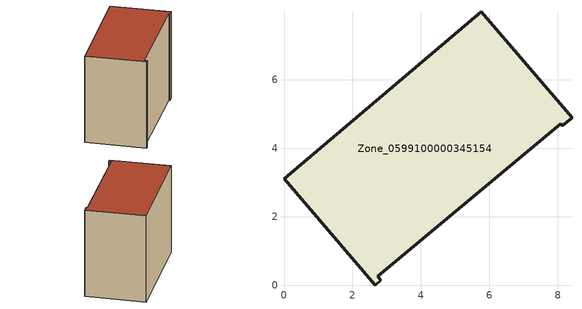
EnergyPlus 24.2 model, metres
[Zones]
Zone_0599100000345154
 floor ground (C_G): 8.13,4.65 8.08,4.72 2.73,0.26 2.83,0.14 2.67,0 0,3.11 5.76,7.98 8.41,4.89 z0
 wall outside (C_F): 8.13,4.65 8.41,4.89 5.76,7.98 0,3.11 2.67,0 2.83,0.14 2.73,0.26 8.08,4.72 8.13,4.65 z0:6.19
 roof outside (C_R): 8.08,4.72 8.13,4.65 8.41,4.89 5.76,7.98 0,3.11 2.67,0 2.83,0.14 2.73,0.26 z6.19
[BUILDING]
Pand.0599100000345154: North Axis=0; Terrain=City; Loads Convergence Tolerance Value=0.04; Temperature Convergence Tolerance Value=0.4; Solar Distribution=FullExterior; Maximum Number of Warmup Days=25; Minimum Number of Warmup Days=1
[Site:Location]
Rotterdam.The.Hague.AP_ZH_NLD Design_Conditions: Latitude=51.96; Longitude=4.45; Time Zone=1; Elevation=-4.5
[SITE:GROUNDTEMPERATURE:BUILDINGSURFACE]
18, 18, 18, 18, 18, 18, 18, 18, 18, 18, 18, 18
[MATERIAL] Thermal Absorptance=0.9; Solar Absorptance=0.7; Visible Absorptance=0.7
Name | Roughness | Thickness | Conductivity | Density | Specific Heat
G.TC.1992-2005 | MediumSmooth | 0.15 | 0.06 | 540 | 1210
F.TC.1992-2005 | Rough | 0.3 | 0.12 | 1920 | 840
R.TC.1992-2005 | MediumRough | 0.2 | 0.08 | 1500 | 1000
[CONSTRUCTION]
C_G: G.TC.1992-2005
C_F: F.TC.1992-2005
C_R: R.TC.1992-2005
[ZONE]
Zone_0599100000345154: Type=1; Multiplier=1; Ceiling Height=Autocalculate; Volume=Autocalculate; Floor Area=autocalculate; Part of Total Floor Area=Yes
[ZONEINFILTRATION:DESIGNFLOWRATE]
Infil_Zone_0599100000345154: Zone or ZoneList or Space or SpaceList=Zone_0599100000345154; Schedule=AlwaysOn; Design Flow Rate Calculation Method=Flow/Area; Flow Rate per Floor Area=0.0015; Constant Term Coefficient=1; Temperature Term Coefficient=0; Velocity Term Coefficient=0; Velocity Squared Term Coefficient=0
[HVACTEMPLATE:ZONE:IDEALLOADSAIRSYSTEM]
Zone_0599100000345154: Maximum Heating Supply Air Temperature=50; Minimum Cooling Supply Air Temperature=13; Maximum Heating Supply Air Humidity Ratio=0.0156; Minimum Cooling Supply Air Humidity Ratio=0.0077; Heating Limit=NoLimit; Cooling Limit=NoLimit; Dehumidification Control Type=ConstantSensibleHeatRatio; Cooling Sensible Heat Ratio=0.7; Dehumidification Setpoint=60; Humidification Control Type=None; Humidification Setpoint=30; Outdoor Air Method=None; Outdoor Air Flow Rate per Person=0.00944; Outdoor Air Flow Rate per Zone Floor Area=0; Outdoor Air Flow Rate per Zone=0; Demand Controlled Ventilation Type=None; Outdoor Air Economizer Type=NoEconomizer; Heat Recovery Type=None; Sensible Heat Recovery Effectiveness=0.7; Latent Heat Recovery Effectiveness=0.65
[ZONECONTROL:THERMOSTAT]
ThermostatControl_Zone_0599100000345154: Zone or ZoneList=Zone_0599100000345154; Control Type Schedule=DualSetpointControlType; Control 1=Thermostat_Zone_0599100000345154; Temperature Difference Between Cutout And Setpoint=0
[THERMOSTATSETPOINT:DUALSETPOINT]
Thermostat_Zone_0599100000345154: Heating Setpoint Temperature Schedule=HeatingSetpoint_Zone_0599100000345154; Cooling Setpoint Temperature Schedule=CoolingSetpoint_Zone_0599100000345154
[SCHEDULE:COMPACT]
HeatingSetpoint_Zone_0599100000345154: Through: 12/31, For: AllDays, Until: 24:00, 21
CoolingSetpoint_Zone_0599100000345154: Through: 12/31, For: AllDays, Until: 24:00, 24
DualSetpointControlType: Through: 12/31, For: AllDays, Until: 24:00, 4
AlwaysOn: Through: 12/31, For: AllDays, Until: 24:00, 1
